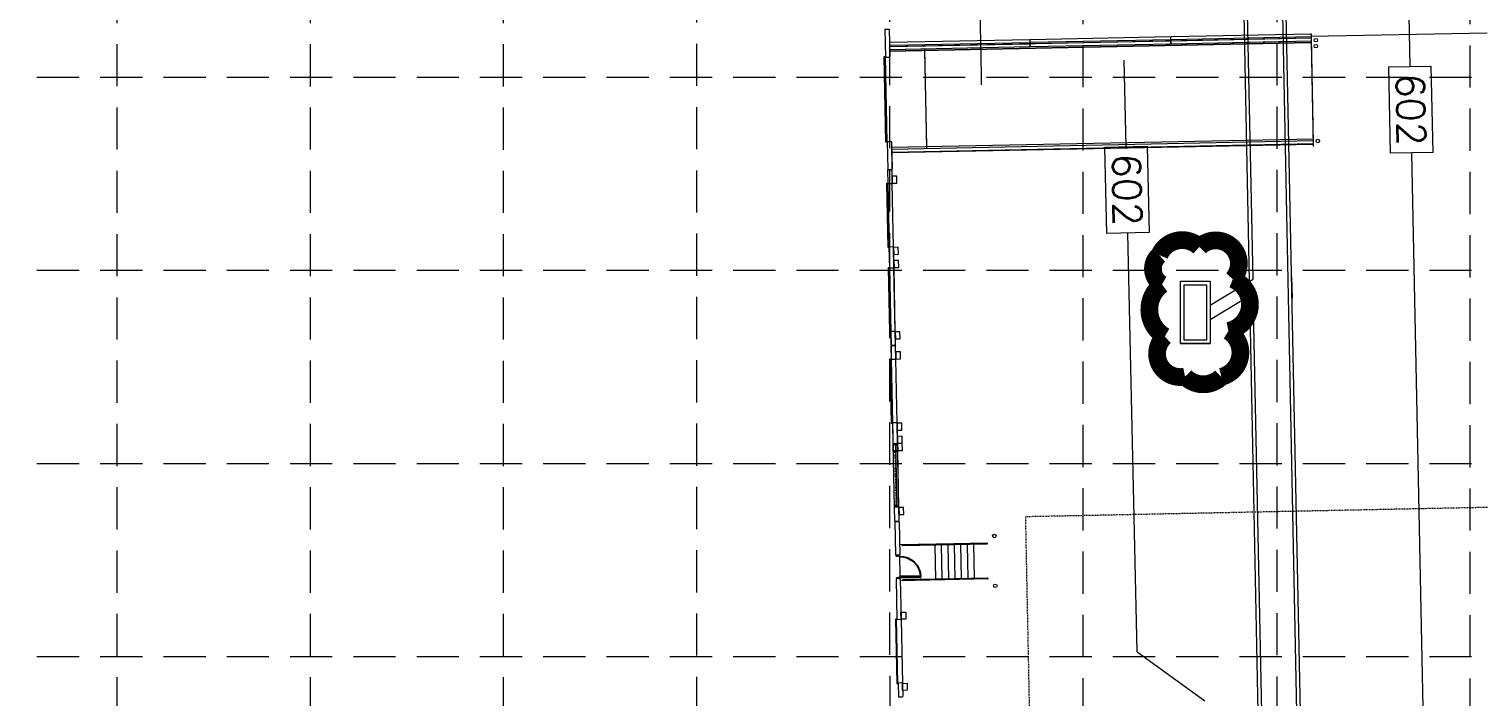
# Model space of a CAD drawing. Extents: x 2140663 to 2528301, y 336313 to 7007653.
# Drawn here: x 2527902.8 to 2528109, y 7007097.1 to 7007192.1 of the extents above; entities that cross this region are included whole.
import ezdxf

# ---------------------------------------------------------------- set-up
doc = ezdxf.new("R2010")
doc.units = 0
doc.header["$MEASUREMENT"] = 0
for name, pattern in [('HIDDEN', [0.375, 0.25, -0.125]), ('xdrc002ar$0$HIDDEN2', [0.1875, 0.125, -0.0625]), ('xdrc002pt$0$HIDDEN2', [0.1875, 0.125, -0.0625])]:
    doc.linetypes.add(name, pattern=pattern)
for name, color, linetype in [('1 PROPOSED CONTOURS', 43, 'Continuous'), ('GRID', 254, 'HIDDEN'), ('LEGEND', 7, 'Continuous'), ('xdrc002ar$0$BASE1$0$ADO', 8, 'Continuous'), ('xdrc002ar$0$BASE1$0$AFL', 1, 'Continuous'), ('xdrc002ar$0$BASE1$0$AFLHR', 7, 'Continuous'), ('xdrc002ar$0$BASE1$0$AFLST', 1, 'Continuous'), ('xdrc002ar$0$BASE1$0$awa', 7, 'Continuous'), ('xdrc002ar$0$RAMP', 7, 'Continuous'), ('xdrc002ar$0$WALL-NEW', 1, 'Continuous'), ('xdrc002ar$0$WINDOWS', 8, 'Continuous'), ('xdrc002ar$0$xdrc002ar$0$C-PKNG-FACE-N', 1, 'Continuous'), ('xdrc002ar$0$XR3$0$BASE1$0$ADO', 3, 'Continuous'), ('xdrc002ar$0$XR3$0$BASE1$0$AFL', 1, 'Continuous'), ('xdrc002ar$0$XR3$0$BASE1$0$AFLHR', 2, 'Continuous'), ('xdrc002ar$0$XR3$0$BASE1$0$AFLST', 2, 'Continuous'), ('xdrc002ar$0$XR3$0$BASE1$0$awa', 4, 'Continuous'), ('xdrc002ar$0$XR3$0$RAMP', 7, 'Continuous'), ('xdrc002ar$0$XR3$0$WALL-NEW', 1, 'Continuous'), ('xdrc002ar$0$XR3$0$WINDOWS', 2, 'Continuous'), ('xdrc002pt$0$V-ESMT-STRM-N', 2, 'xdrc002pt$0$HIDDEN2'), ('xdrc002STM$0$C-STRM-INLET-N', 5, 'Continuous'), ('xdrc002STM$0$C-STRM-PIPE-N', 5, 'Continuous')]:
    doc.layers.add(name, color=color, linetype=linetype)
doc.styles.get("Standard").update_dxf_attribs({"font": 'ARIAL.TTF'})

# ---------------------------------------------------------------- blocks, each defined once
blk = doc.blocks.new('xdrc002ar$0$XR3$0$A$C228123AE')
at = {"layer": 'xdrc002ar$0$XR3$0$BASE1$0$ADO', "lineweight": 0}
for points in [[(22.61683327611536, 15.75429074559361), (22.61683327611536, 17.50429074559361), (132.6168332761154, 17.50429074559361), (132.6168332761154, 15.75429074559361)], [(166.6168332761154, 15.75429074559361), (166.6168332761154, 17.50429074559361), (276.6168332761154, 17.50429074559361), (276.6168332761154, 15.75429074559361)]]:
    blk.add_lwpolyline(points, close=True, dxfattribs=at)
at = {"layer": 'xdrc002ar$0$XR3$0$BASE1$0$AFL', "lineweight": 0}
for p, q in [((22.86683327844366, 8.004440076649189), (132.3668332770467, 8.004440076649189)), ((166.866833277978, 8.004440076649189), (276.366833276581, 8.004440076649189))]:
    blk.add_line(p, q, dxfattribs=at)
for points in [[(10.86683327844366, 8.004440078511834), (10.86683327844366, 0.004440078511834145), (22.86683327844366, 0.004440078511834145), (22.86683327844366, 8.004440078511834)], [(132.3668332770467, 8.004440078511834), (132.3668332770467, 0.004440078511834145), (144.3668332770467, 0.004440078511834145), (144.3668332770467, 8.004440078511834)], [(154.866833277978, 8.004440077580512), (154.866833277978, 0.00444007758051157), (166.866833277978, 0.00444007758051157), (166.866833277978, 8.004440077580512)], [(276.366833276581, 8.004440077580512), (276.366833276581, 0.00444007758051157), (288.366833276581, 0.00444007758051157), (288.366833276581, 8.004440077580512)]]:
    blk.add_lwpolyline(points, close=True, dxfattribs=at)
at = {"layer": 'xdrc002ar$0$XR3$0$BASE1$0$awa', "lineweight": 0}
for p, q in [((-0.008166723418980837, 15.25444007758051), (23.61683327611536, 15.25444007664919)), ((-0.008166723418980837, 15.25444007758051), (-0.008166723418980837, 8.754440076649189)), ((0.7418332765810192, 8.004440076649189), (-0.008166723418980837, 8.754440076649189)), ((0.7418332765810192, 8.004440076649189), (22.86683327658102, 8.004440076649189)), ((23.61683327658102, 8.754440076649189), (22.86683327658102, 8.004440076649189)), ((23.61683327658102, 8.754440076649189), (23.61683327611536, 15.25444007664919)), ((131.6168332770467, 8.754440078511834), (131.616833276581, 15.25444007851183)), ((131.6168332761154, 15.25444007758051), (167.6168332756497, 15.25444007571787)), ((131.6168332770467, 8.754440078511834), (132.3668332770467, 8.004440078511834)), ((132.3668332770467, 8.004440078511834), (166.866833277978, 8.004440076649189)), ((166.866833276581, 8.004440076649189), (167.616833276581, 8.754440076649189)), ((167.616833276581, 8.754440076649189), (167.6168332756497, 15.25444007851183)), ((275.616833276581, 8.754440077580512), (275.6168332756497, 15.25444007758051)), ((275.6168332761154, 15.25444007664919), (299.241833276581, 15.25444007758051)), ((276.366833276581, 8.004440077580512), (275.616833276581, 8.754440077580512)), ((276.366833276581, 8.004440077580512), (298.491833276581, 8.004440077580512)), ((299.241833276581, 8.754440077580512), (298.491833276581, 8.004440077580512)), ((299.241833276581, 15.25444007758051), (299.241833276581, 8.754440077580512))]:
    blk.add_line(p, q, dxfattribs=at)
blk = doc.blocks.new('xdrc002ar$0$XR3$0$A$C65600574')
at = {"layer": 'xdrc002ar$0$XR3$0$BASE1$0$awa', "lineweight": 0}
blk.add_line((107.9999999990687, -6.499690967611969), (107.9999999897555, -1.999690865166485), dxfattribs=at)
at = {"layer": 'xdrc002ar$0$XR3$0$WINDOWS', "linetype": 'Continuous', "lineweight": 0}
for p, q in [((9.313225746154785e-09, -1.999690865166485), (2.000000009313226, -1.999690867960453)), ((4.656612873077393e-09, -6.499690865166485), (2.000000004656613, -6.499690867960453)), ((2.000000004656613, -6.49969086702913), (2.000000009313226, -1.999690867960453)), ((2.000000007916242, -4.248930997215211), (105.9999999920838, -4.248931059613824)), ((107.9999999897555, -1.999690865166485), (105.9999999897555, -1.999690867960453)), ((105.9999999944121, -6.49969086702913), (105.9999999897555, -1.999690867960453)), ((107.9999999944121, -6.499690865166485), (105.9999999944121, -6.499690867960453))]:
    blk.add_line(p, q, dxfattribs=at)
blk = doc.blocks.new('xdrc002ar$0$XR3$0$BASE1$0$36D')
at = {"layer": 'xdrc002ar$0$XR3$0$BASE1$0$ADO'}
blk.add_lwpolyline([(-1.75, 1.000444171950221e-11), (0, 1.000444171950221e-11), (0, -35.99999999999), (-1.75, -35.99999999999)], close=True, dxfattribs=at)
blk.add_arc((0, 1.000444171950221e-11), 36, 180, 270, dxfattribs=at)
blk = doc.blocks.new('xdrc002ar$0$BASE1$0$36D')
at = {"layer": 'xdrc002ar$0$BASE1$0$ADO'}
blk.add_lwpolyline([(-1.75, 1.000444171950221e-11), (0, 1.000444171950221e-11), (0, -35.99999999999), (-1.75, -35.99999999999)], close=True, dxfattribs=at)
blk.add_arc((0, 1.000444171950221e-11), 36, 180, 270, dxfattribs=at)
blk = doc.blocks.new('A$C211968B4')
at = {"layer": 'LEGEND', "color": 170, "ltscale": 100, "const_width": 1.261430802800306}
blk.add_lwpolyline([(4.032914736308157, 6.67986492626369, 0.5205670505517462), (4.032914736308157, 6.67986492626369, 0.7651954600696135), (1.179535842966288, 5.243441569618881, 0.4178788784126488), (1.161860283929855, 2.658978256396949, 0.6649002420699669), (4.422610547859222, 2.161206842400134, 0.744833174426672), (8.10029117250815, 1.852431412786245, 0.9756416855879776), (10.39131185039878, 4.219029118306935, 0.5205670505517462), (9.820843972731382, 7.070041866973042, 0.5205670505517462), (7.729127584490925, 6.879974124021828, 0.5402640007904789), (4.032914736308157, 6.67986492626369)], format="xyb", close=True, dxfattribs=at)

msp = doc.modelspace()

# ---------------------------------------------------------------- linework, layer by layer
at = {"color": 7, "linetype": 'Continuous', "lineweight": 0}
for p, q in [((2528024.521479444, 7007192.106311521), (2528024.522749131, 7007192.04376839)), ((2528024.52345613, 7007192.106494638), (2528024.524725835, 7007192.04395151))]:
    msp.add_line(p, q, dxfattribs=at)
at = {"layer": '1 PROPOSED CONTOURS', "color": 43, "lineweight": 0}
msp.add_line((2528060.372504625, 7007103.550009431, 0.3999999999999773), (2528070.034686534, 7007096.573501415, 0.3999999999999773), dxfattribs=at)
at = {"layer": '1 PROPOSED CONTOURS', "color": 43, "lineweight": 0, "extrusion": (0.9997939759751727, 0.02029792116833487, 0), "elevation": 2669809.645724656}
msp.add_lwpolyline([(6954444.952014042, 602.0000000000005), (6954427.943958367, 602.0000000000005)], dxfattribs=at)
at = {"layer": '1 PROPOSED CONTOURS', "color": 43, "lineweight": 0, "extrusion": (0.9997939605338234, 0.02029868173285457, 0), "elevation": 2669753.948241355}
msp.add_lwpolyline([(6954439.961151117, 605.0000000000005), (6954425.979706225, 605.0000000000005)], dxfattribs=at)
at = {"layer": '1 PROPOSED CONTOURS', "color": 43, "lineweight": 0, "extrusion": (0.9997643679394764, 0.02170733973980189, 0), "elevation": 2679570.257781949}
msp.add_lwpolyline([(6950646.80689293, 602), (6950659.10896934, 602)], dxfattribs=at)
at = {"layer": '1 PROPOSED CONTOURS', "color": 43, "lineweight": 0}
for points, elevation in [([(2528038.193966283, 7007185.579190184), (2528038.223220554, 7007184.138296454)], 605), ([(2528099.419993048, 7007174.467263228), (2528102.481542384, 7007023.667653915)], 602)]:
    msp.add_lwpolyline(points, dxfattribs=dict(at, elevation=elevation))
at = {"layer": '1 PROPOSED CONTOURS', "color": 43, "linetype": 'Continuous', "lineweight": 0, "extrusion": (0.02029792126209692, -0.9997939759732691, 0)}
for points, elevation in [([(2669806.646376851, 602.0000000000005), (2669812.646376851, 602.0000000000005)], -6954427.94370799), ([(2669812.646376851, 602.0000000000005), (2669806.646376851, 602.0000000000005)], -6954415.657993706)]:
    msp.add_lwpolyline(points, dxfattribs=dict(at, elevation=elevation))
at = {"layer": '1 PROPOSED CONTOURS', "color": 43, "linetype": 'Continuous', "lineweight": 0, "extrusion": (0.9997939759745395, 0.02029792119952852, 0)}
for points, elevation in [([(6954415.658160785, 602.0000000000005), (6954427.94387507, 602.0000000000005)], 2669806.645941634), ([(6954427.943875071, 602.0000000000005), (6954415.658160784, 602.0000000000005)], 2669812.645941635)]:
    msp.add_lwpolyline(points, dxfattribs=dict(at, elevation=elevation))
at = {"layer": '1 PROPOSED CONTOURS', "color": 43, "linetype": 'Continuous', "lineweight": 0, "extrusion": (0.02170733952287267, -0.9997643679441867, 0)}
for points, elevation in [([(2679567.256273797, 602.0000000000005), (2679573.256273797, 602.0000000000005)], -6950646.807474349), ([(2679573.2562738, 602.0000000000005), (2679567.2562738, 602.0000000000005)], -6950634.521760062)]:
    msp.add_lwpolyline(points, dxfattribs=dict(at, elevation=elevation))
at = {"layer": '1 PROPOSED CONTOURS', "color": 43, "linetype": 'Continuous', "lineweight": 0, "extrusion": (0.9997643679391626, 0.02170733975425961, 0)}
for points, elevation in [([(6950634.521139896, 602), (6950646.806854183, 602)], 2679567.257882465), ([(6950646.806854181, 602), (6950634.521139895, 602)], 2679573.257882464)]:
    msp.add_lwpolyline(points, dxfattribs=dict(at, elevation=elevation))
at = {"layer": '1 PROPOSED CONTOURS', "color": 43, "lineweight": 0, "extrusion": (0.9997643679391373, 0.02170733975542863, 0), "elevation": 2679570.257890591}
msp.add_lwpolyline([(6950574.986331071, 602.0000000000005), (6950634.521136763, 602.0000000000005)], dxfattribs=at)
at = {"layer": 'GRID', "color": 253, "linetype": 'HIDDEN', "lineweight": 0, "ltscale": 24}
for p, q in [((2527915.384178999, 7006031.929907975), (2527915.384178999, 7007624.562990395)), ((2527942.84165107, 7006031.925591088), (2527942.84165107, 7007624.562990395)), ((2527970.299123141, 7006031.921274197), (2527970.299123141, 7007624.562990395)), ((2527997.886483418, 7006031.983717573), (2527997.756595209, 7007624.562990395)), ((2528025.314863435, 7006032.117452909), (2528025.21406728, 7007624.562990395)), ((2528052.75125109, 7006031.787906426), (2528052.67153935, 7007624.562990395)), ((2528080.45980197, 7006032.041801908), (2528080.250281271, 7007625.178615601)), ((2528107.768453324, 7006031.75605775), (2528107.707753342, 7007625.178615601)), ((2527228.947377252, 7007185.243437274), (2528272.331315909, 7007185.243437274)), ((2527228.947377252, 7007157.785965205), (2528272.331315909, 7007157.785965205)), ((2527228.947377252, 7007130.328493137), (2528272.331315909, 7007130.328493137)), ((2527228.947377252, 7007102.871021064), (2528272.331315909, 7007102.871021064))]:
    msp.add_line(p, q, dxfattribs=at)
at = {"layer": 'xdrc002ar$0$BASE1$0$ADO', "color": 7, "lineweight": 0}
for points in [[(2528024.808937922, 7007175.994342967), (2528024.66313469, 7007175.991382977), (2528024.416186933, 7007188.155538359), (2528024.561990165, 7007188.158498349)], [(2528025.620860745, 7007136.001912129), (2528025.475057513, 7007135.998952139), (2528025.289000985, 7007145.163726742), (2528025.434804216, 7007145.166686732)], [(2528026.147236566, 7007117.258010183), (2528026.542988196, 7007117.266044443), (2528026.546371042, 7007117.099412176), (2528026.150619411, 7007117.091377917)], [(2528026.211510639, 7007114.091997138), (2528026.607262269, 7007114.100031397), (2528026.610645115, 7007113.933399132), (2528026.214893485, 7007113.925364872)], [(2528026.185796024, 7007108.174323789), (2528026.039992792, 7007108.171363799), (2528026.226049321, 7007099.006589197), (2528026.371852553, 7007099.009549187)]]:
    msp.add_lwpolyline(points, close=True, dxfattribs=at)
at = {"layer": 'xdrc002ar$0$BASE1$0$ADO', "lineweight": 0}
for points in [[(2528025.113434752, 7007160.996707884), (2528024.967631519, 7007160.993747893), (2528024.781575001, 7007170.158522562), (2528024.927378234, 7007170.161482553)], [(2528025.356999649, 7007148.99918468), (2528025.211196415, 7007148.996224689), (2528025.025139897, 7007158.160999359), (2528025.170943131, 7007158.16395935)]]:
    msp.add_lwpolyline(points, close=True, dxfattribs=at)
at = {"layer": 'xdrc002ar$0$BASE1$0$AFL', "color": 7, "lineweight": 0}
for p, q in [((2528025.758699488, 7007161.030645192), (2528025.573488682, 7007170.153761794)), ((2528026.002264385, 7007149.033121988), (2528025.817053578, 7007158.15623859)), ((2528026.727146645, 7007146.172290952), (2528026.060617583, 7007146.158759568)), ((2528026.060617583, 7007146.158759568), (2528026.080914659, 7007145.158965974)), ((2528026.747443721, 7007145.172497358), (2528026.727146645, 7007146.172290952)), ((2528026.080914659, 7007145.158965974), (2528026.747443721, 7007145.172497358)), ((2528026.266125476, 7007136.035849437), (2528026.080914659, 7007145.158965974)), ((2528026.932654538, 7007136.049380821), (2528026.266125476, 7007136.035849437)), ((2528026.266125476, 7007136.035849437), (2528026.286422553, 7007135.036055845)), ((2528026.952951614, 7007135.049587229), (2528026.932654538, 7007136.049380821)), ((2528026.286422553, 7007135.036055845), (2528026.952951614, 7007135.049587229)), ((2528026.991008631, 7007133.174974241), (2528026.32447957, 7007133.161442858)), ((2528026.32447957, 7007133.161442858), (2528026.344776646, 7007132.161649264)), ((2528026.344776646, 7007132.161649264), (2528027.011305708, 7007132.175180648)), ((2528026.509690387, 7007124.038326321), (2528026.344776646, 7007132.161649264)), ((2528027.011305708, 7007132.175180648), (2528026.991008631, 7007133.174974241)), ((2528027.176219449, 7007124.051857705), (2528026.509690387, 7007124.038326321)), ((2528026.509690387, 7007124.038326321), (2528026.529987463, 7007123.038532728)), ((2528027.196516525, 7007123.052064112), (2528027.176219449, 7007124.051857705)), ((2528026.529987463, 7007123.038532728), (2528027.196516525, 7007123.052064112)), ((2528026.811609391, 7007109.166396624), (2528027.478138452, 7007109.179928008)), ((2528026.831906467, 7007108.166603031), (2528026.811609391, 7007109.166396624)), ((2528027.478138452, 7007109.179928008), (2528027.498435528, 7007108.180134415)), ((2528027.498435528, 7007108.180134415), (2528026.831906467, 7007108.166603031)), ((2528026.831906467, 7007108.166603031), (2528027.017117284, 7007099.043486496)), ((2528027.017117284, 7007099.043486496), (2528027.683646346, 7007099.057017879)), ((2528027.03741436, 7007098.043692902), (2528027.017117284, 7007099.043486496)), ((2528027.683646346, 7007099.057017879), (2528027.703943422, 7007098.057224286)), ((2528027.703943422, 7007098.057224286), (2528027.03741436, 7007098.043692902))]:
    msp.add_line(p, q, dxfattribs=at)
for points in [[(2528025.573488682, 7007170.153761794), (2528026.240017749, 7007170.167293177), (2528026.219720674, 7007171.167086777), (2528025.553191607, 7007171.153555394)], [(2528025.778996563, 7007160.030851591), (2528026.44552563, 7007160.044382975), (2528026.425228555, 7007161.044176575), (2528025.758699488, 7007161.030645192)], [(2528025.817053578, 7007158.15623859), (2528026.483582645, 7007158.169769973), (2528026.46328557, 7007159.169563574), (2528025.796756503, 7007159.156032191)], [(2528026.022561459, 7007148.033328388), (2528026.689090526, 7007148.046859771), (2528026.668793452, 7007149.046653371), (2528026.002264385, 7007149.033121988)]]:
    msp.add_lwpolyline(points, close=True, dxfattribs=at)
at = {"layer": 'xdrc002ar$0$BASE1$0$AFLHR', "color": 7, "lineweight": 0}
for p, q in [((2528037.115366186, 7007118.939310341), (2528026.617533459, 7007118.726191045)), ((2528039.034174375, 7007118.85323887), (2528027.012649185, 7007118.609186688)), ((2528039.03163724, 7007118.97821307), (2528027.262977135, 7007118.739294368)), ((2528037.218542988, 7007113.857026242), (2528026.720710262, 7007113.643906945)), ((2528039.132276908, 7007114.020903171), (2528027.110748766, 7007113.776850928)), ((2528039.134814043, 7007113.895928971), (2528027.366153937, 7007113.657010269))]:
    msp.add_line(p, q, dxfattribs=at)
for centre, start, end in [((2528027.011380618, 7007118.671673788), 91.16301711377088, 271.1630171137709), ((2528039.032905807, 7007118.915725971), 271.1630171137709, 91.16301711377088), ((2528027.112020286, 7007113.714363888), 91.16301711377088, 271.1630171137709), ((2528039.133545475, 7007113.958416072), 271.1630171137709, 91.16301711377088)]:
    msp.add_arc(centre, 0.06249997500000001, start, end, dxfattribs=at)
at = {"layer": 'xdrc002ar$0$BASE1$0$AFLST', "color": 7, "lineweight": 0}
for p, q in [((2528026.708447445, 7007114.247948908), (2528026.645864794, 7007117.33064582)), ((2528031.619038559, 7007118.702702224), (2528031.717141093, 7007113.870366525)), ((2528032.53551602, 7007118.721307877), (2528032.633618553, 7007113.888972177)), ((2528033.451993479, 7007118.73991353), (2528033.550096013, 7007113.90757783)), ((2528034.36847094, 7007118.758519183), (2528034.466573473, 7007113.926183484)), ((2528035.2849484, 7007118.777124835), (2528035.383050933, 7007113.944789136)), ((2528036.20142586, 7007118.795730488), (2528036.299528394, 7007113.963394789)), ((2528037.117903321, 7007118.814336142), (2528037.216005854, 7007113.982000442)), ((2528026.716058848, 7007113.873026311), (2528026.711407436, 7007114.102145677))]:
    msp.add_line(p, q, dxfattribs=at)
for centre in [(2528040.076314954, 7007119.999627), (2528040.220085908, 7007112.917755715)]:
    msp.add_circle(centre, 0.2499999000000001, dxfattribs=at)
at = {"layer": 'xdrc002ar$0$BASE1$0$awa', "color": 7, "lineweight": 0}
for p, q in [((2528024.524727006, 7007192.043951536), (2528025.066281869, 7007192.054945786)), ((2528024.524727007, 7007192.043951536), (2528024.605292413, 7007188.076026969)), ((2528025.130037536, 7007191.993727252), (2528025.066281869, 7007192.054945786)), ((2528025.130037536, 7007191.993727252), (2528025.208077401, 7007188.15074167)), ((2528045.06901946, 7007190.596065927), (2528045.132775126, 7007190.534847395)), ((2528045.081282277, 7007189.992023963), (2528045.142500808, 7007190.05577963)), ((2528045.132775126, 7007190.534847395), (2528045.142500808, 7007190.05577963)), ((2528045.194920572, 7007190.536109026), (2528045.256139105, 7007190.599864692)), ((2528045.204646254, 7007190.057041261), (2528045.194920572, 7007190.536109026)), ((2528045.204646254, 7007190.057041261), (2528045.268401921, 7007189.99582273)), ((2528065.064891393, 7007191.002003873), (2528065.12864706, 7007190.94078534)), ((2528065.07715421, 7007190.397961907), (2528065.138372742, 7007190.461717574)), ((2528065.12864706, 7007190.94078534), (2528065.138372742, 7007190.461717574)), ((2528065.190792505, 7007190.942046969), (2528065.252011037, 7007191.005802637)), ((2528065.200518187, 7007190.462979207), (2528065.190792505, 7007190.942046969)), ((2528065.200518187, 7007190.462979207), (2528065.264273854, 7007190.401760674)), ((2528024.605338722, 7007188.076027909), (2528025.146893585, 7007188.087022158)), ((2528025.208077401, 7007188.15074167), (2528025.146893585, 7007188.087022158)), ((2528024.848845814, 7007176.078503619), (2528025.390400677, 7007176.089497868)), ((2528024.848892123, 7007176.078504559), (2528024.929457652, 7007172.11057397)), ((2528025.454251216, 7007176.028188238), (2528025.390400677, 7007176.089497868)), ((2528025.454251216, 7007176.028188238), (2528025.532287427, 7007172.185382603)), ((2528024.929457652, 7007172.11057397), (2528025.471012515, 7007172.121568219)), ((2528025.532231048, 7007172.185323887), (2528025.471012515, 7007172.121568219)), ((2528025.438181396, 7007147.052559694), (2528025.979736259, 7007147.063553943)), ((2528025.478141264, 7007145.084216058), (2528025.438181396, 7007147.052559694)), ((2528025.979736259, 7007147.063553943), (2528026.043491926, 7007147.002335412)), ((2528026.080914659, 7007145.158965974), (2528026.043491926, 7007147.002335412)), ((2528026.019696127, 7007145.095210307), (2528025.478141264, 7007145.084216058)), ((2528026.080914659, 7007145.158965974), (2528026.019696127, 7007145.095210307)), ((2528026.20236981, 7007136.097067971), (2528025.660814947, 7007136.086073721)), ((2528025.74200325, 7007132.086899349), (2528025.660814947, 7007136.086073721)), ((2528026.266125476, 7007136.035849437), (2528026.20236981, 7007136.097067971)), ((2528026.344776646, 7007132.161649264), (2528026.266125476, 7007136.035849437)), ((2528026.283558114, 7007132.097893598), (2528025.74200325, 7007132.086899349)), ((2528026.283532366, 7007132.097893076), (2528025.90860976, 7007132.09028167)), ((2528026.283558114, 7007132.097893598), (2528026.344776646, 7007132.161649264)), ((2528026.44593472, 7007124.099544854), (2528025.904379858, 7007124.088550605)), ((2528025.944339726, 7007122.120206968), (2528025.904379858, 7007124.088550605)), ((2528026.44593472, 7007124.099544854), (2528026.509690387, 7007124.038326321)), ((2528026.547113121, 7007122.194956884), (2528026.509690387, 7007124.038326321)), ((2528025.944339726, 7007122.120206968), (2528026.485894589, 7007122.131201217)), ((2528025.945608293, 7007122.057719869), (2528026.487163156, 7007122.068714118)), ((2528025.945608293, 7007122.057719869), (2528026.0430914, 7007117.255895904)), ((2528026.547113121, 7007122.194956884), (2528026.485894589, 7007122.131201217)), ((2528026.550918823, 7007122.007495585), (2528026.487163156, 7007122.068714118)), ((2528026.550918823, 7007122.007495586), (2528026.645864794, 7007117.33064582)), ((2528026.584646262, 7007117.266890154), (2528026.0430914, 7007117.255895904)), ((2528026.645864794, 7007117.33064582), (2528026.584646262, 7007117.266890154)), ((2528026.652303182, 7007113.934244843), (2528026.110748319, 7007113.923250594)), ((2528026.110748319, 7007113.923250594), (2528026.229133071, 7007108.091853116)), ((2528026.716058848, 7007113.873026311), (2528026.652303182, 7007113.934244843)), ((2528026.716058848, 7007113.873026312), (2528026.831906467, 7007108.166603031)), ((2528026.770687934, 7007108.102847366), (2528026.229133071, 7007108.091853116)), ((2528026.831906467, 7007108.166603031), (2528026.770687934, 7007108.102847366)), ((2528026.953361617, 7007099.104705027), (2528026.411806754, 7007099.093710778)), ((2528026.411806754, 7007099.093710778), (2528026.451766623, 7007097.125367141)), ((2528027.017117284, 7007099.043486496), (2528026.953361617, 7007099.104705027)), ((2528027.017117284, 7007099.043486496), (2528027.054540018, 7007097.200117058)), ((2528026.451766623, 7007097.125367141), (2528026.993321485, 7007097.13636139)), ((2528026.993321485, 7007097.13636139), (2528027.054540018, 7007097.200117058))]:
    msp.add_line(p, q, dxfattribs=at)
at = {"layer": 'xdrc002ar$0$BASE1$0$awa', "color": 7, "linetype": 'Continuous', "lineweight": 0}
for p, q in [((2528065.252011037, 7007191.005802637), (2528085.091835535, 7007191.408576196)), ((2528085.155591214, 7007191.347357662), (2528085.091835535, 7007191.408576196)), ((2528085.165316982, 7007190.868289902), (2528085.155591214, 7007191.347357662)), ((2528025.230391798, 7007190.130803812), (2528025.29161032, 7007190.194559478)), ((2528025.240117566, 7007189.65173605), (2528025.230391798, 7007190.130803812)), ((2528025.303873244, 7007189.590517519), (2528025.240117566, 7007189.65173605)), ((2528025.29161032, 7007190.194559478), (2528045.069019461, 7007190.596065925)), ((2528025.303873244, 7007189.590517519), (2528045.081282277, 7007189.992023964)), ((2528045.256139176, 7007190.59986112), (2528065.064891394, 7007191.002003872)), ((2528045.268401993, 7007189.995819156), (2528065.077154212, 7007190.397961908)), ((2528065.264273854, 7007190.401760674), (2528082.658316995, 7007190.754881775)), ((2528085.165316982, 7007190.868289902), (2528085.10409846, 7007190.804534235))]:
    msp.add_line(p, q, dxfattribs=at)
at = {"layer": 'xdrc002ar$0$BASE1$0$awa', "lineweight": 0}
for p, q in [((2528024.930755416, 7007172.047355529), (2528025.472310283, 7007172.058349778)), ((2528024.970715282, 7007170.079011878), (2528024.930755416, 7007172.047355529)), ((2528025.472310283, 7007172.058349778), (2528025.536065951, 7007171.997131244)), ((2528025.573488682, 7007170.153761794), (2528025.536065951, 7007171.997131244)), ((2528025.512270149, 7007170.090006127), (2528024.970715282, 7007170.079011878)), ((2528025.573488682, 7007170.153761794), (2528025.512270149, 7007170.090006127)), ((2528025.694943821, 7007161.091863724), (2528025.153388954, 7007161.080869475)), ((2528025.214280178, 7007158.081488675), (2528025.153388955, 7007161.080869475)), ((2528025.758699488, 7007161.030645192), (2528025.694943821, 7007161.091863724)), ((2528025.817053578, 7007158.15623859), (2528025.758699488, 7007161.030645192)), ((2528025.755835045, 7007158.092482924), (2528025.214280178, 7007158.081488675)), ((2528025.755835045, 7007158.092482924), (2528025.817053578, 7007158.15623859)), ((2528025.938508717, 7007149.094340521), (2528025.396953851, 7007149.083346272)), ((2528025.436913717, 7007147.115002622), (2528025.396953851, 7007149.083346272)), ((2528025.938508717, 7007149.094340521), (2528026.002264385, 7007149.033121988)), ((2528026.039687116, 7007147.189752538), (2528026.002264385, 7007149.033121988)), ((2528025.436913717, 7007147.115002622), (2528025.978468583, 7007147.12599687)), ((2528026.039687116, 7007147.189752538), (2528025.978468583, 7007147.12599687))]:
    msp.add_line(p, q, dxfattribs=at)
at = {"layer": 'xdrc002ar$0$RAMP', "color": 7, "linetype": 'Continuous', "lineweight": 0}
for p, q in [((2528025.178877325, 7007189.587976368), (2528085.166585893, 7007190.80580281)), ((2528025.192408636, 7007188.921450878), (2528085.180117205, 7007190.139277319)), ((2528045.268401994, 7007189.995819156), (2528065.077154211, 7007190.397961908)), ((2528065.264273854, 7007190.401760674), (2528085.166585893, 7007190.80580281)), ((2528085.471041959, 7007175.808902486), (2528085.166585893, 7007190.805802809)), ((2528030.468862957, 7007175.359092374), (2528030.191469586, 7007189.022938145)), ((2528025.469802007, 7007175.257605108), (2528085.457510575, 7007176.475431548)), ((2528025.483333391, 7007174.591076045), (2528085.471041959, 7007175.808902486))]:
    msp.add_line(p, q, dxfattribs=at)
at = {"layer": 'xdrc002ar$0$WALL-NEW', "color": 7, "lineweight": 0}
for centre in [(2528085.784927676, 7007190.484957621), (2528086.075852431, 7007176.154582787)]:
    msp.add_circle(centre, 0.2499999000000001, dxfattribs=at)
at = {"layer": 'xdrc002ar$0$WINDOWS', "color": 7, "linetype": 'Continuous', "lineweight": 0}
for p, q in [((2528025.741965021, 7007132.086898976), (2528025.745347867, 7007131.920266711)), ((2528026.120270465, 7007131.927878114), (2528025.745347867, 7007131.920266711)), ((2528026.116887619, 7007132.094510381), (2528026.120270465, 7007131.927878114)), ((2528026.27588138, 7007124.262793902), (2528025.900958782, 7007124.255182499)), ((2528025.904341627, 7007124.088550232), (2528025.900958782, 7007124.255182499)), ((2528026.279264226, 7007124.096161637), (2528026.27588138, 7007124.262793902))]:
    msp.add_line(p, q, dxfattribs=at)
at = {"layer": 'xdrc002ar$0$WINDOWS', "color": 7, "linetype": 'xdrc002ar$0$HIDDEN2', "lineweight": 0}
msp.add_line((2528025.932745856, 7007131.924071128), (2528026.088356777, 7007124.258986915), dxfattribs=at)
at = {"layer": 'xdrc002ar$0$xdrc002ar$0$C-PKNG-FACE-N', "color": 7, "lineweight": 0}
msp.add_line((2528110.153966017, 7007191.505755255), (2528085.098208935, 7007190.997051711), dxfattribs=at)
at = {"layer": 'xdrc002ar$0$XR3$0$BASE1$0$ADO', "color": 7, "lineweight": 0}
for points in [[(2528024.806956666, 7007175.994159764), (2528024.661153433, 7007175.991199816), (2528024.414209125, 7007188.155355268), (2528024.560012358, 7007188.158315217)], [(2528025.618868151, 7007136.001728697), (2528025.473064918, 7007135.998768747), (2528025.287010988, 7007145.163543403), (2528025.43281422, 7007145.166503353)], [(2528026.145238657, 7007117.257826602), (2528026.54099029, 7007117.265860748), (2528026.544373089, 7007117.099228482), (2528026.148621456, 7007117.091194335)], [(2528026.209511833, 7007114.091813538), (2528026.605263466, 7007114.099847685), (2528026.608646265, 7007113.933215418), (2528026.212894632, 7007113.925181272)], [(2528026.183795541, 7007108.174140196), (2528026.037992307, 7007108.171180247), (2528026.224046238, 7007099.006405592), (2528026.369849471, 7007099.009365541)]]:
    msp.add_lwpolyline(points, close=True, dxfattribs=at)
at = {"layer": 'xdrc002ar$0$XR3$0$BASE1$0$AFL', "color": 7, "lineweight": 0}
for p, q in [((2528026.264132892, 7007136.035665823), (2528026.078924662, 7007145.15878241)), ((2528026.507694401, 7007124.038142636), (2528026.322486171, 7007133.161259226)), ((2528026.829905981, 7007108.166419255), (2528027.015114212, 7007099.043302667))]:
    msp.add_line(p, q, dxfattribs=at)
for points in [[(2528026.078924662, 7007145.15878241), (2528026.745453727, 7007145.172313606), (2528026.725156934, 7007146.172107205), (2528026.058627869, 7007146.15857601)], [(2528026.284429684, 7007135.035872224), (2528026.950958751, 7007135.049403419), (2528026.930661958, 7007136.049197017), (2528026.264132892, 7007136.035665823)], [(2528026.32248617, 7007133.161259226), (2528026.989015236, 7007133.174790421), (2528026.968718444, 7007134.17458402), (2528026.302189378, 7007134.161052825)], [(2528026.527991194, 7007123.038349037), (2528027.19452026, 7007123.051880233), (2528027.174223467, 7007124.051673831), (2528026.507694401, 7007124.038142636)], [(2528026.809609189, 7007109.166212854), (2528027.476138255, 7007109.179744049), (2528027.496435047, 7007108.17995045), (2528026.829905981, 7007108.166419255)], [(2528027.015114212, 7007099.043302667), (2528027.681643278, 7007099.05683386), (2528027.70194007, 7007098.057040263), (2528027.035411004, 7007098.043509068)]]:
    msp.add_lwpolyline(points, close=True, dxfattribs=at)
at = {"layer": 'xdrc002ar$0$XR3$0$BASE1$0$AFLHR', "color": 7, "lineweight": 0}
for p, q in [((2528037.113368755, 7007118.93912365), (2528026.615535968, 7007118.726007329)), ((2528039.032176918, 7007118.853051635), (2528027.01065166, 7007118.609002861)), ((2528039.02963982, 7007118.978025835), (2528027.260979647, 7007118.73911047)), ((2528037.216544117, 7007113.856839523), (2528026.718711329, 7007113.643723201)), ((2528039.130278082, 7007114.020715907), (2528027.108749871, 7007113.776667072)), ((2528039.132815181, 7007113.895741708), (2528027.364155008, 7007113.656826342))]:
    msp.add_line(p, q, dxfattribs=at)
for centre, start, end in [((2528027.009383111, 7007118.67148996), 91.1630006841799, 271.1630006841799), ((2528039.030908369, 7007118.915538735), 271.1630006841799, 91.1630006841799), ((2528027.110021373, 7007113.714180034), 91.1630006841799, 271.1630006841799), ((2528039.131546631, 7007113.958228808), 271.1630006841799, 91.1630006841799)]:
    msp.add_arc(centre, 0.062499975, start, end, dxfattribs=at)
at = {"layer": 'xdrc002ar$0$XR3$0$BASE1$0$AFLST', "color": 7, "lineweight": 0}
for p, q in [((2528026.706448684, 7007114.247765167), (2528026.643866907, 7007117.330462098)), ((2528031.617041061, 7007118.70251709), (2528031.715142224, 7007113.870181364)), ((2528032.533518526, 7007118.721122485), (2528032.63161969, 7007113.888786757)), ((2528033.449995992, 7007118.739727877), (2528033.548097155, 7007113.90739215)), ((2528034.366473457, 7007118.75833327), (2528034.464574621, 7007113.925997543)), ((2528035.282950922, 7007118.776938663), (2528035.381052086, 7007113.944602936)), ((2528036.199428388, 7007118.795544056), (2528036.297529552, 7007113.96320833)), ((2528037.115905853, 7007118.814149449), (2528037.214007017, 7007113.981813722)), ((2528026.714059981, 7007113.872842568), (2528026.709408632, 7007114.101961934))]:
    msp.add_line(p, q, dxfattribs=at)
for centre in [(2528040.074317823, 7007119.999439468), (2528040.218086769, 7007112.917568143)]:
    msp.add_circle(centre, 0.2499999, dxfattribs=at)
at = {"layer": 'xdrc002ar$0$XR3$0$BASE1$0$awa', "color": 7, "lineweight": 0}
for p, q in [((2528024.5227503, 7007192.043768413), (2528025.064305167, 7007192.054762509)), ((2528024.522750301, 7007192.043768413), (2528024.603314583, 7007188.075843823)), ((2528025.128060816, 7007191.993543959), (2528025.064305167, 7007192.054762509)), ((2528025.128060816, 7007191.993543959), (2528025.206099591, 7007188.150558353)), ((2528045.075392701, 7007190.184549217), (2528045.13914835, 7007190.123330667)), ((2528045.087655346, 7007189.58050725), (2528045.148873897, 7007189.644262899)), ((2528045.139148351, 7007190.123330667), (2528045.148873897, 7007189.644262899)), ((2528045.201293796, 7007190.124592279), (2528045.262512347, 7007190.188347929)), ((2528045.211019343, 7007189.645524514), (2528045.201293796, 7007190.124592279)), ((2528045.211019343, 7007189.645524514), (2528045.274774992, 7007189.584305963)), ((2528065.071264677, 7007190.590485066), (2528065.135020326, 7007190.529266515)), ((2528065.083527322, 7007189.986443097), (2528065.144745873, 7007190.050198746)), ((2528065.135020327, 7007190.529266515), (2528065.144745873, 7007190.050198746)), ((2528065.197165772, 7007190.530528127), (2528065.258384323, 7007190.594283776)), ((2528065.206891319, 7007190.051460361), (2528065.197165773, 7007190.530528127)), ((2528065.206891319, 7007190.051460361), (2528065.270646968, 7007189.990241812)), ((2528024.603360891, 7007188.075844765), (2528025.144915757, 7007188.086838861)), ((2528025.206099591, 7007188.150558353), (2528025.144915757, 7007188.086838861)), ((2528024.846864582, 7007176.078320405), (2528025.388419448, 7007176.089314501)), ((2528024.846910892, 7007176.078321345), (2528024.927475295, 7007172.110390734)), ((2528025.45226997, 7007176.028004854), (2528025.388419448, 7007176.089314501)), ((2528025.45226997, 7007176.028004854), (2528025.530305091, 7007172.185199195)), ((2528024.927475295, 7007172.110390734), (2528025.469030161, 7007172.121384829)), ((2528025.530248712, 7007172.185140479), (2528025.469030161, 7007172.121384829)), ((2528025.436191935, 7007147.052376313), (2528025.977746801, 7007147.063370409)), ((2528025.476151245, 7007145.084032666), (2528025.436191935, 7007147.052376313)), ((2528025.977746801, 7007147.063370409), (2528026.04150245, 7007147.002151859)), ((2528026.078924662, 7007145.15878241), (2528026.04150245, 7007147.002151859)), ((2528026.017706111, 7007145.095026761), (2528025.476151245, 7007145.084032666)), ((2528026.078924662, 7007145.15878241), (2528026.017706111, 7007145.095026761)), ((2528026.200377243, 7007136.096884374), (2528025.658822377, 7007136.085890277)), ((2528025.719712754, 7007133.08650948), (2528025.658822377, 7007136.085890277)), ((2528026.264132892, 7007136.035665822), (2528026.200377243, 7007136.096884374)), ((2528026.32248617, 7007133.161259226), (2528026.264132892, 7007136.035665823)), ((2528026.26126762, 7007133.097503576), (2528025.719712754, 7007133.08650948)), ((2528026.26126762, 7007133.097503576), (2528026.32248617, 7007133.161259226)), ((2528026.443938752, 7007124.099361187), (2528025.902383886, 7007124.088367091)), ((2528025.942343196, 7007122.120023443), (2528025.902383886, 7007124.088367091)), ((2528026.443938752, 7007124.099361187), (2528026.507694401, 7007124.038142636)), ((2528026.545116612, 7007122.194773188), (2528026.507694401, 7007124.038142636)), ((2528025.942343196, 7007122.120023443), (2528026.483898062, 7007122.131017539)), ((2528025.943611745, 7007122.057536344), (2528026.485166612, 7007122.068530439)), ((2528025.943611745, 7007122.057536344), (2528026.041093491, 7007117.255712353)), ((2528026.545116612, 7007122.194773188), (2528026.483898062, 7007122.131017539)), ((2528026.548922261, 7007122.00731189), (2528026.485166612, 7007122.068530439)), ((2528026.548922261, 7007122.00731189), (2528026.643866907, 7007117.330462098)), ((2528026.582648357, 7007117.266706448), (2528026.041093491, 7007117.255712353)), ((2528026.643866907, 7007117.330462098), (2528026.582648357, 7007117.266706448)), ((2528026.650304331, 7007113.934061118), (2528026.108749466, 7007113.923067022)), ((2528026.108749465, 7007113.923067022), (2528026.227132565, 7007108.091669511)), ((2528026.714059981, 7007113.872842568), (2528026.650304331, 7007113.934061118)), ((2528026.714059981, 7007113.872842568), (2528026.829905981, 7007108.166419255)), ((2528026.768687431, 7007108.102663606), (2528026.227132564, 7007108.091669511)), ((2528026.829905981, 7007108.166419256), (2528026.768687431, 7007108.102663606)), ((2528026.951358562, 7007099.104521217), (2528026.409803696, 7007099.093527121)), ((2528026.409803696, 7007099.093527121), (2528026.449763007, 7007097.125183473)), ((2528027.015114212, 7007099.043302667), (2528026.951358562, 7007099.104521217)), ((2528027.015114212, 7007099.043302667), (2528027.052536423, 7007097.199933219)), ((2528026.449763007, 7007097.125183473), (2528026.991317872, 7007097.13617757)), ((2528026.991317872, 7007097.13617757), (2528027.052536423, 7007097.199933219))]:
    msp.add_line(p, q, dxfattribs=at)
at = {"layer": 'xdrc002ar$0$XR3$0$BASE1$0$awa', "color": 7, "linetype": 'Continuous', "lineweight": 0}
for p, q in [((2528025.236764908, 7007189.719292726), (2528025.297983447, 7007189.783048376)), ((2528025.24649054, 7007189.240224961), (2528025.236764908, 7007189.719292726)), ((2528025.3102462, 7007189.179006411), (2528025.24649054, 7007189.240224961)), ((2528025.297983447, 7007189.783048376), (2528045.075392702, 7007190.184549216)), ((2528025.3102462, 7007189.179006411), (2528045.087655348, 7007189.580507251)), ((2528045.262512347, 7007190.188347929), (2528065.071264678, 7007190.590485065)), ((2528045.274774992, 7007189.584305963), (2528065.083527324, 7007189.9864431)), ((2528065.258384323, 7007190.594283776), (2528085.098208935, 7007190.997051711)), ((2528065.270646968, 7007189.990241812), (2528082.664690209, 7007190.34335798)), ((2528085.161964595, 7007190.935833161), (2528085.098208935, 7007190.997051711)), ((2528085.171690227, 7007190.456765396), (2528085.110471688, 7007190.393009746)), ((2528085.171690227, 7007190.456765396), (2528085.161964595, 7007190.935833161))]:
    msp.add_line(p, q, dxfattribs=at)
at = {"layer": 'xdrc002ar$0$XR3$0$RAMP', "color": 7, "linetype": 'Continuous', "lineweight": 0}
for p, q in [((2528025.185250208, 7007189.17646887), (2528045.087655348, 7007189.580507251)), ((2528025.188846285, 7007188.999330799), (2528085.176555199, 7007190.217140233)), ((2528030.472062358, 7007175.103706267), (2528030.184311187, 7007189.27795472)), ((2528045.274774992, 7007189.584305963), (2528065.083527324, 7007189.986443098)), ((2528065.270646968, 7007189.990241812), (2528085.172959121, 7007190.394278303)), ((2528085.477411008, 7007175.397374321), (2528085.172959049, 7007190.394281875)), ((2528025.473001379, 7007175.002220416), (2528085.460710293, 7007176.22002985)), ((2528025.483149775, 7007174.502323617), (2528085.470858688, 7007175.72013305))]:
    msp.add_line(p, q, dxfattribs=at)
at = {"layer": 'xdrc002ar$0$XR3$0$WALL-NEW', "color": 7, "lineweight": 0}
for centre in [(2528085.79993179, 7007189.648282284), (2528086.07359053, 7007176.168208679)]:
    msp.add_circle(centre, 0.2499999, dxfattribs=at)
at = {"layer": 'xdrc002ar$0$XR3$0$WINDOWS', "color": 7, "linetype": 'Continuous', "lineweight": 0}
msp.add_line((2528025.902383886, 7007124.088367091), (2528025.719712754, 7007133.08650948), dxfattribs=at)
at = {"layer": 'xdrc002pt$0$V-ESMT-STRM-N', "color": 7, "lineweight": 0}
for p, q in [((2528044.540302898, 7007122.77269759), (2528124.52381974, 7007124.396592133)), ((2528061.615909888, 7006281.728490265), (2528044.540302898, 7007122.77269759))]:
    msp.add_line(p, q, dxfattribs=at)
at = {"layer": 'xdrc002STM$0$C-STRM-INLET-N', "color": 5, "lineweight": 0}
for p, q in [((2528066.566485487, 7007147.35402037), (2528066.566485487, 7007156.22902037)), ((2528066.566485487, 7007156.22902037), (2528070.753985487, 7007156.22902037)), ((2528070.753985487, 7007156.22902037), (2528070.753985487, 7007147.35402037)), ((2528067.066485487, 7007147.85402037), (2528067.066485487, 7007155.729020369)), ((2528067.066485487, 7007155.729020369), (2528070.253985487, 7007155.72902037)), ((2528070.253985487, 7007155.72902037), (2528070.253985487, 7007147.854020369)), ((2528066.566485487, 7007147.35402037), (2528070.753985487, 7007147.35402037)), ((2528070.753985487, 7007147.35402037), (2528066.566485487, 7007147.35402037)), ((2528070.753985487, 7007147.35402037), (2528066.566485487, 7007147.35402037)), ((2528070.253985487, 7007147.854020369), (2528067.066485487, 7007147.85402037))]:
    msp.add_line(p, q, dxfattribs=at)
at = {"layer": 'xdrc002STM$0$C-STRM-PIPE-N', "color": 5, "lineweight": 0}
for p, q in [((2528076.368440306, 7007156.209373553), (2528073.104163761, 7007316.988482729)), ((2528076.86247756, 7007156.508138549), (2528073.604060741, 7007316.99863207)), ((2528083.528457773, 7007074.502480458), (2528078.774899865, 7007308.634851198)), ((2528084.028354756, 7007074.512629799), (2528079.28065657, 7007308.356384883)), ((2528070.753985487, 7007152.814077838), (2528076.86247756, 7007156.50813855)), ((2528070.753985487, 7007150.768962902), (2528076.903495633, 7007154.487828957)), ((2528078.029590992, 7007074.390837702), (2528076.409458379, 7007154.189063961)), ((2528078.52948797, 7007074.400987043), (2528076.903495633, 7007154.487828956))]:
    msp.add_line(p, q, dxfattribs=at)
msp.add_lwpolyline([(2528082.357265085, 7007156.820701804), (2528082.418161133, 7007153.821319923)], dxfattribs=at)

# ---------------------------------------------------------------- block references
at = {"linetype": 'Continuous', "lineweight": 0, "xscale": 2, "yscale": 2, "zscale": 2, "rotation": 90}
msp.add_blockref('A$C211968B4', (2528077.684859259, 7007140.302129295), dxfattribs=at)
at = {"layer": 'xdrc002ar$0$BASE1$0$ADO', "color": 7, "lineweight": 0, "xscale": -0.08333330060098763, "yscale": 0.08333330060098731, "zscale": 0.08333330000000001, "rotation": 91.16301703732766}
msp.add_blockref('xdrc002ar$0$BASE1$0$36D', (2528026.607262269, 7007114.100031397), dxfattribs=at)
at = {"layer": 'xdrc002ar$0$XR3$0$BASE1$0$ADO', "color": 7, "lineweight": 0, "xscale": -0.0833333000000012, "yscale": 0.08333329999999961, "zscale": 0.08333330000000001, "rotation": 91.16300068418002}
msp.add_blockref('xdrc002ar$0$XR3$0$BASE1$0$36D', (2528026.605263466, 7007114.099847685), dxfattribs=at)
at = {"layer": 'xdrc002ar$0$XR3$0$BASE1$0$awa', "color": 7, "linetype": 'Continuous', "lineweight": 0, "xscale": 0.08333330000000119, "yscale": 0.08333329999999961, "zscale": 0.08333330000000001, "rotation": 91.1630006841798}
for name, p in [('xdrc002ar$0$XR3$0$A$C228123AE', (2528026.705851431, 7007147.14130101)), ('xdrc002ar$0$XR3$0$A$C65600574', (2528025.902383886, 7007124.088367091))]:
    msp.add_blockref(name, p, dxfattribs=at)

# ---------------------------------------------------------------- texts
at = {"layer": '1 PROPOSED CONTOURS', "color": 43, "linetype": 'Continuous', "lineweight": 0, "insert": (2528101.190504461, 7007185.791248227, 602), "char_height": 4, "width": 15.04761904761904, "attachment_point": 1, "rotation": 271.1630650906228}
msp.add_mtext('\\Fsimplex.shx;\\W1.0000000000;\\T1.0000000000;\\o\\l602', dxfattribs=at)
at = {"layer": '1 PROPOSED CONTOURS', "color": 43, "lineweight": 0, "insert": (2528060.834708272, 7007174.397256503, 602), "char_height": 4, "width": 15.04761904761904, "attachment_point": 1, "rotation": 271.2438366497677}
msp.add_mtext('\\Fsimplex.shx;\\W1.0000000000;\\T1.0000000000;\\o\\l602', dxfattribs=at)

doc.saveas('drawing.dxf')
